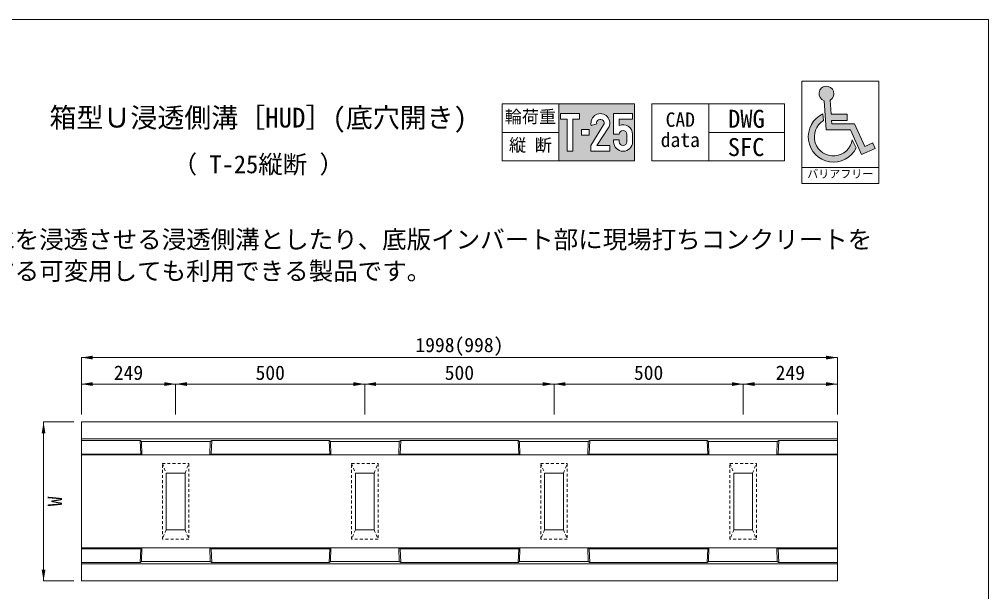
# Model space of a CAD drawing. Units: millimetres at full size. Extents: x 182764 to 192524, y 28271 to 33871.
# Drawn here: x 189962 to 192524, y 32359 to 33871 of the extents above; entities that cross this region are included whole.
import ezdxf
from ezdxf.enums import TextEntityAlignment as Align

# ---------------------------------------------------------------- set-up
doc = ezdxf.new("R2010")
doc.units = ezdxf.units.MM
doc.header["$LTSCALE"] = 10
doc.linetypes.add('USER2', pattern=[1.35, 0.75, -0.6])
for name, color, linetype, lineweight in [('0_2', 7, 'Continuous', 20), ('KIJUN', 7, 'Continuous', 5), ('SUNPO', 3, 'Continuous', 9), ('TITLE', 7, 'Continuous', 18), ('枠', 5, 'Continuous', 5), ('ﾊｯﾁﾝｸﾞ', 7, 'Continuous', 5)]:
    doc.layers.add(name, color=color, linetype=linetype, lineweight=lineweight)
doc.layers.add('集水桝', color=7, linetype='Continuous')
doc.styles.add('ＭＳ ゴシック', font='')
doc.styles.get('ＭＳ ゴシック').set_extended_font_data('MS Gothic')

# ---------------------------------------------------------------- blocks, each defined once
blk = doc.blocks.new('filled_arrow')
at = {"color": 0, "linetype": 'Continuous', "lineweight": -2}
blk.add_solid([(7.5, 1.25), (0, 0), (7.5, -1.25)], dxfattribs=at)

msp = doc.modelspace()

# ---------------------------------------------------------------- hatches: boundary and pattern name
at = {"layer": 'ﾊｯﾁﾝｸﾞ'}
for points in [[(192188.26, 33513.8), (192224.37, 33530.08), (192217.76, 33544.75), (192196.32, 33535.08), (192169.31, 33594.99), (192109.34, 33594.99), (192108.72, 33604.28), (192149.52, 33604.28), (192149.52, 33620.37), (192107.64, 33620.37), (192105.14, 33657.83, 0.8089), (192093.39, 33694.52, 0.8089), (192089.12, 33656.23), (192094.29, 33578.9), (192158.91, 33578.9)], [(192173.61, 33531.68), (192163.58, 33552.85, -0.5467), (192085.65, 33518.78, -0.5467), (192087.2, 33603.82), (192085.99, 33621.39, 0.51922), (192066.03, 33514.25, 0.51922)]]:
    msp.add_hatch(color=256, dxfattribs=at).paths.add_polyline_path(points)
h = msp.add_hatch(color=256, dxfattribs=at)
h.paths.add_polyline_path([(191587.78, 33497.55), (191587.78, 33647.55), (191387.78, 33647.55), (191387.78, 33497.55)])
h.paths.add_polyline_path([(191425.28, 33522.55), (191410.28, 33522.55), (191410.28, 33607.55), (191392.78, 33607.55), (191392.78, 33622.55), (191442.78, 33622.55), (191442.78, 33607.55), (191425.28, 33607.55)], flags=16)
h.paths.add_polyline_path([(191472.78, 33537.55), (191506.12, 33592.04, 0.53298), (191499.3, 33606.9, 0.53298), (191488.12, 33594.96), (191473.63, 33591.08, -0.5398), (191501.71, 33621.7, -0.5398), (191518.63, 33583.76), (191488.08, 33537.55), (191522.78, 33537.55), (191522.78, 33522.55), (191472.78, 33522.55)], flags=16)
h.paths.add_polyline_path([(191447.78, 33565.05), (191447.78, 33580.05), (191467.78, 33580.05), (191467.78, 33565.05)], flags=16)
h.paths.add_polyline_path([(191532.78, 33547.55), (191532.78, 33552.55), (191547.78, 33552.55), (191547.78, 33547.55, 1), (191567.78, 33547.55), (191567.78, 33567.55, 1), (191547.78, 33567.55), (191532.78, 33567.55), (191532.78, 33622.55), (191582.78, 33622.55), (191582.78, 33607.55), (191547.78, 33607.55), (191547.78, 33590.46, -0.54057), (191582.78, 33567.55), (191582.78, 33547.55, -0.41421), (191557.78, 33522.55, -0.41421)], flags=16)

# ---------------------------------------------------------------- linework, layer by layer
at = {"layer": '0_2'}
for p, q in [((192030.23, 33707.55), (192233.32, 33707.55)), ((192030.23, 33437.55), (192030.23, 33707.55)), ((192233.32, 33707.55), (192233.32, 33437.55)), ((191237.78, 33647.55), (191237.78, 33497.55)), ((191237.78, 33647.55), (191587.78, 33647.55)), ((191387.78, 33647.55), (191387.78, 33497.55)), ((191587.78, 33647.55), (191587.78, 33497.55)), ((191634.01, 33647.55), (191634.01, 33497.55)), ((191634.01, 33647.55), (191984.01, 33647.55)), ((191784.01, 33647.55), (191784.01, 33497.55)), ((191984.01, 33647.55), (191984.01, 33497.55)), ((192087.2, 33603.82), (192085.99, 33621.39)), ((191237.78, 33572.55), (191387.78, 33572.55)), ((191784.01, 33572.55), (191984.01, 33572.55)), ((192173.61, 33531.68), (192163.58, 33552.85)), ((191237.78, 33497.55), (191587.78, 33497.55)), ((191634.01, 33497.55), (191984.01, 33497.55)), ((192233.32, 33480.07), (192030.23, 33480.07)), ((192233.32, 33437.55), (192030.23, 33437.55))]:
    msp.add_line(p, q, dxfattribs=at)
at = {"layer": '0_2', "linetype": 'USER2', "lineweight": 9}
for p, q in [((190340.19, 32697.54), (190350.19, 32672.54)), ((190400.19, 32672.54), (190410.19, 32697.54)), ((190840.19, 32697.54), (190850.19, 32672.54)), ((190900.19, 32672.54), (190910.19, 32697.54)), ((191340.19, 32697.54), (191350.19, 32672.54)), ((191400.19, 32672.54), (191410.19, 32697.54)), ((191840.19, 32697.54), (191850.19, 32672.54)), ((191900.19, 32672.54), (191910.19, 32697.54)), ((190350.19, 32522.54), (190340.19, 32497.54)), ((190400.19, 32522.54), (190410.19, 32497.54)), ((190850.19, 32522.54), (190840.19, 32497.54)), ((190900.19, 32522.54), (190910.19, 32497.54)), ((191350.19, 32522.54), (191340.19, 32497.54)), ((191400.19, 32522.54), (191410.19, 32497.54)), ((191850.19, 32522.54), (191840.19, 32497.54)), ((191900.19, 32522.54), (191910.19, 32497.54))]:
    msp.add_line(p, q, dxfattribs=at)
at = {"layer": '0_2'}
for points in [[(192217.76, 33544.75), (192196.32, 33535.08), (192169.31, 33594.99), (192109.34, 33594.99), (192108.72, 33604.28), (192149.52, 33604.28), (192149.52, 33620.37), (192107.64, 33620.37), (192105.14, 33657.83)], [(192089.12, 33656.23), (192094.29, 33578.9), (192158.91, 33578.9), (192188.26, 33513.8), (192224.37, 33530.08), (192217.93, 33544.36)]]:
    msp.add_lwpolyline(points, dxfattribs=at)
at = {"layer": '0_2', "linetype": 'USER2', "lineweight": 9}
for points in [[(190340.19, 32697.54), (190410.19, 32697.54), (190410.19, 32497.54), (190340.19, 32497.54)], [(190840.19, 32697.54), (190910.19, 32697.54), (190910.19, 32497.54), (190840.19, 32497.54)], [(191340.19, 32697.54), (191410.19, 32697.54), (191410.19, 32497.54), (191340.19, 32497.54)], [(191840.19, 32697.54), (191910.19, 32697.54), (191910.19, 32497.54), (191840.19, 32497.54)]]:
    msp.add_lwpolyline(points, close=True, dxfattribs=at)
at = {"layer": '0_2', "lineweight": 9}
for points in [[(190350.19, 32672.54), (190400.19, 32672.54), (190400.19, 32522.54), (190350.19, 32522.54)], [(190850.19, 32672.54), (190900.19, 32672.54), (190900.19, 32522.54), (190850.19, 32522.54)], [(191350.19, 32672.54), (191400.19, 32672.54), (191400.19, 32522.54), (191350.19, 32522.54)], [(191850.19, 32672.54), (191900.19, 32672.54), (191900.19, 32522.54), (191850.19, 32522.54)]]:
    msp.add_lwpolyline(points, close=True, dxfattribs=at)
at = {"layer": '0_2'}
for centre, radius, start, end in [((192095.35, 33674.92), 19.7, 299.82759, 251.58236), ((192113.69, 33560.8), 66.62, 114.56659, 334.07946), ((192113.69, 33560.8), 50.52, 121.62333, 350.9477)]:
    msp.add_arc(centre, radius, start, end, dxfattribs=at)
at = {"layer": 'KIJUN', "lineweight": 20}
for p, q in [((192124.19, 32807.54), (190126.19, 32807.54)), ((190126.19, 32807.54), (190126.19, 32387.54)), ((192124.19, 32387.54), (192124.19, 32807.54)), ((190126.19, 32762.54), (190126.19, 32432.54)), ((192124.19, 32432.54), (192124.19, 32762.54)), ((190126.19, 32387.54), (192124.19, 32387.54))]:
    msp.add_line(p, q, dxfattribs=at)
at = {"layer": 'KIJUN', "lineweight": 13}
for p, q in [((192124.19, 32762.54), (190126.19, 32762.54)), ((190126.19, 32720.54), (192124.19, 32720.54)), ((192124.19, 32474.54), (190126.19, 32474.54)), ((190126.19, 32432.54), (192124.19, 32432.54))]:
    msp.add_line(p, q, dxfattribs=at)
at = {"layer": 'KIJUN'}
for p, q in [((190285.35, 32755.87), (190466.52, 32755.87)), ((190784.85, 32755.87), (190966.02, 32755.87)), ((191284.35, 32755.87), (191465.52, 32755.87)), ((191783.85, 32755.87), (191965.02, 32755.87)), ((190282.85, 32722.54), (190126.19, 32722.54)), ((190782.35, 32722.54), (190469.02, 32722.54)), ((191281.85, 32722.54), (190968.52, 32722.54)), ((191781.35, 32722.54), (191468.02, 32722.54)), ((191967.52, 32722.54), (192124.19, 32722.54)), ((190282.85, 32472.54), (190126.19, 32472.54)), ((190782.35, 32472.54), (190469.02, 32472.54)), ((191281.85, 32472.54), (190968.52, 32472.54)), ((191781.35, 32472.54), (191468.02, 32472.54)), ((191967.52, 32472.54), (192124.19, 32472.54)), ((190285.35, 32439.2), (190466.52, 32439.2)), ((190784.85, 32439.2), (190966.02, 32439.2)), ((191284.35, 32439.2), (191465.52, 32439.2)), ((191783.85, 32439.2), (191965.02, 32439.2))]:
    msp.add_line(p, q, dxfattribs=at)
for points in [[(190126.19, 32758.54), (190281.19, 32758.54), (190282.85, 32722.54), (190286.19, 32720.54), (190285.35, 32755.87), (190281.19, 32758.54)], [(190780.69, 32758.54), (190784.85, 32755.87), (190785.69, 32720.54), (190782.35, 32722.54), (190780.69, 32758.54), (190625.69, 32758.54), (190470.69, 32758.54), (190469.02, 32722.54), (190465.69, 32720.54), (190466.52, 32755.87), (190470.69, 32758.54)], [(191280.19, 32758.54), (191284.35, 32755.87), (191285.19, 32720.54), (191281.85, 32722.54), (191280.19, 32758.54), (191125.19, 32758.54), (190970.19, 32758.54), (190968.52, 32722.54), (190965.19, 32720.54), (190966.02, 32755.87), (190970.19, 32758.54)], [(191779.69, 32758.54), (191783.85, 32755.87), (191784.69, 32720.54), (191781.35, 32722.54), (191779.69, 32758.54), (191624.69, 32758.54), (191469.69, 32758.54), (191468.02, 32722.54), (191464.69, 32720.54), (191465.52, 32755.87), (191469.69, 32758.54)], [(192124.19, 32758.54), (191969.19, 32758.54), (191967.52, 32722.54), (191964.19, 32720.54), (191965.02, 32755.87), (191969.19, 32758.54)], [(190126.19, 32436.54), (190281.19, 32436.54), (190282.85, 32472.54), (190286.19, 32474.54), (190285.35, 32439.2), (190281.19, 32436.54)], [(190780.69, 32436.54), (190784.85, 32439.2), (190785.69, 32474.54), (190782.35, 32472.54), (190780.69, 32436.54), (190625.69, 32436.54), (190470.69, 32436.54), (190469.02, 32472.54), (190465.69, 32474.54), (190466.52, 32439.2), (190470.69, 32436.54)], [(191280.19, 32436.54), (191284.35, 32439.2), (191285.19, 32474.54), (191281.85, 32472.54), (191280.19, 32436.54), (191125.19, 32436.54), (190970.19, 32436.54), (190968.52, 32472.54), (190965.19, 32474.54), (190966.02, 32439.2), (190970.19, 32436.54)], [(191779.69, 32436.54), (191783.85, 32439.2), (191784.69, 32474.54), (191781.35, 32472.54), (191779.69, 32436.54), (191624.69, 32436.54), (191469.69, 32436.54), (191468.02, 32472.54), (191464.69, 32474.54), (191465.52, 32439.2), (191469.69, 32436.54)], [(192124.19, 32436.54), (191969.19, 32436.54), (191967.52, 32472.54), (191964.19, 32474.54), (191965.02, 32439.2), (191969.19, 32436.54)]]:
    msp.add_lwpolyline(points, dxfattribs=at)
at = {"layer": 'SUNPO'}
for p, q in [((190126.19, 32977.54), (192124.19, 32977.54)), ((190126.19, 32827.54), (190126.19, 32977.54)), ((192124.19, 32827.54), (192124.19, 32977.54)), ((190375.19, 32907.54), (190126.19, 32907.54)), ((190126.19, 32827.54), (190126.19, 32907.54)), ((190375.19, 32827.54), (190375.19, 32907.54)), ((190875.19, 32907.54), (190375.19, 32907.54)), ((190375.19, 32827.54), (190375.19, 32907.54)), ((190875.19, 32827.54), (190875.19, 32907.54)), ((191375.19, 32907.54), (190875.19, 32907.54)), ((190875.19, 32827.54), (190875.19, 32907.54)), ((191375.19, 32827.54), (191375.19, 32907.54)), ((191875.19, 32907.54), (191375.19, 32907.54)), ((191375.19, 32827.54), (191375.19, 32907.54)), ((191875.19, 32827.54), (191875.19, 32907.54)), ((192124.19, 32907.54), (191875.19, 32907.54)), ((191875.19, 32827.54), (191875.19, 32907.54)), ((192124.19, 32827.54), (192124.19, 32907.54)), ((190026.19, 32387.54), (190026.19, 32807.54)), ((190106.19, 32807.54), (190026.19, 32807.54)), ((190106.19, 32387.54), (190026.19, 32387.54))]:
    msp.add_line(p, q, dxfattribs=at)
at = {"layer": '枠', "lineweight": 20}
for p, q in [((192523.76, 33870.97), (188663.76, 33870.97)), ((192523.76, 28270.97), (192523.76, 33870.97))]:
    msp.add_line(p, q, dxfattribs=at)
at = {"layer": 'ﾊｯﾁﾝｸﾞ'}
for p, q in [((191473.63, 33591.08), (191488.12, 33594.96)), ((191567.78, 33547.55), (191567.78, 33567.55)), ((191582.78, 33567.55), (191582.78, 33547.55)), ((191547.78, 33552.55), (191547.78, 33547.55))]:
    msp.add_line(p, q, dxfattribs=at)
for points in [[(191410.28, 33522.55), (191410.28, 33607.55), (191392.78, 33607.55), (191392.78, 33622.55), (191442.78, 33622.55), (191442.78, 33607.55), (191425.28, 33607.55), (191425.28, 33522.55)], [(191447.78, 33580.05), (191467.78, 33580.05), (191467.78, 33565.05), (191447.78, 33565.05)]]:
    msp.add_lwpolyline(points, close=True, dxfattribs=at)
for points in [[(191547.78, 33567.55), (191532.78, 33567.55), (191532.78, 33622.55), (191582.78, 33622.55), (191582.78, 33607.55), (191547.78, 33607.55), (191547.78, 33590.46)], [(191506.12, 33592.04), (191472.78, 33537.55), (191472.78, 33522.55), (191522.78, 33522.55), (191522.78, 33537.55), (191488.08, 33537.55), (191518.63, 33583.76)], [(191532.78, 33547.55), (191532.78, 33552.55), (191547.78, 33552.55)]]:
    msp.add_lwpolyline(points, dxfattribs=at)
for centre, radius, start, end in [((191497.72, 33597.18), 24.85, 327.32155, 194.20268), ((191497.72, 33597.18), 9.85, 328.53575, 192.98848), ((191557.78, 33567.55), 25, 0, 113.57818), ((191557.78, 33567.55), 10, 0, 180), ((191557.78, 33547.55), 25, 180, 0), ((191557.78, 33547.55), 10, 180, 0)]:
    msp.add_arc(centre, radius, start, end, dxfattribs=at)

# ---------------------------------------------------------------- block references
at = {"layer": 'SUNPO', "xscale": 4, "yscale": 4}
for p in [(190126.19, 32977.54), (190126.19, 32907.54), (190375.19, 32907.54), (190875.19, 32907.54), (191375.19, 32907.54), (191875.19, 32907.54)]:
    msp.add_blockref('filled_arrow', p, dxfattribs=at)
for p, rotation in [((192124.19, 32977.54), 180), ((190375.19, 32907.54), 180), ((190875.19, 32907.54), 180), ((191375.19, 32907.54), 180), ((191875.19, 32907.54), 180), ((192124.19, 32907.54), 180), ((190026.19, 32807.54), 270), ((190026.19, 32387.54), 90)]:
    msp.add_blockref('filled_arrow', p, dxfattribs=dict(at, rotation=rotation))

# ---------------------------------------------------------------- texts
at = {"layer": '0_2', "style": 'ＭＳ ゴシック'}
msp.add_text('バリアフリー', height=21.33, dxfattribs=at).set_placement((192131.77, 33445.57), align=Align.BOTTOM_CENTER)
for s, p in [('この製品は、底版開口部より雨水を浸透させる浸透側溝としたり、底版インバート部に現場打ちコンクリートを', (188978.6, 33313.32)), ('打設して自由な水路勾配を構築する可変用しても利用できる製品です。', (188978.6, 33229.98))]:
    msp.add_text(s, height=47.47, dxfattribs=at).set_placement(p, align=Align.TOP_LEFT)
at = {"layer": 'SUNPO', "style": 'ＭＳ ゴシック'}
for s, p in [('1998(998)', (191125.19, 33010.89)), ('249', (190250.69, 32937.54)), ('500', (190625.19, 32937.54)), ('500', (191125.19, 32937.54)), ('500', (191625.19, 32937.54)), ('249', (191999.69, 32937.54))]:
    msp.add_text(s, height=37.98, dxfattribs=at).set_placement(p, align=Align.MIDDLE_CENTER)
msp.add_text('W', height=37.98, rotation=90, dxfattribs=at).set_placement((190056.19, 32597.54), align=Align.MIDDLE_CENTER)
at = {"layer": 'TITLE', "style": 'ＭＳ ゴシック'}
msp.add_text('箱型Ｕ浸透側溝［HUD］(底穴開き)', height=52.22, dxfattribs=at).set_placement((190593.76, 33637.55), align=Align.TOP_CENTER)
msp.add_text('（ T-25縦断 ）', height=47.47, dxfattribs=at).set_placement((190593.76, 33450.17), align=Align.BOTTOM_CENTER)
at = {"layer": '集水桝', "style": 'ＭＳ ゴシック'}
for s, p in [('DWG', (191835.28, 33570.4)), ('SFC', (191834.42, 33495.69))]:
    msp.add_text(s, height=47.47, dxfattribs=at).set_placement(p, align=Align.BOTTOM_LEFT)
at = {"layer": 'ﾊｯﾁﾝｸﾞ', "style": 'ＭＳ ゴシック'}
for s, p in [('輪荷重', (191312.78, 33613.76)), ('縦 断', (191312.78, 33538.76))]:
    msp.add_text(s, height=33.23, dxfattribs=at).set_placement(p, align=Align.MIDDLE_CENTER)
for s, p in [('CAD', (191670.16, 33625.12)), ('data', (191657.21, 33571.78))]:
    msp.add_text(s, height=37.98, dxfattribs=at).set_placement(p, align=Align.TOP_LEFT)

doc.saveas('drawing.dxf')
